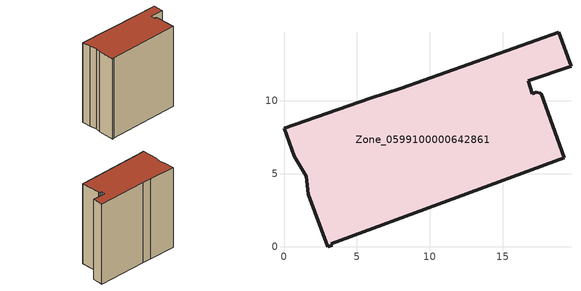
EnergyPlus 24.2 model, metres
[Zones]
Zone_0599100000642861
 floor ground (C_G): 19.23,6.12 3.23,0.22 3.3,0.12 3,0 1.67,3.59 1.51,4.83 0.71,6.2 0,8.12 5.9,10.19 8.03,10.88 18.83,14.71 19.68,12.39 16.76,11.38 17.02,10.49 17.31,10.6 17.59,10.53 17.63,10.48 z1.65
 wall outside (C_F): 0,8.12 0.71,6.2 1.51,4.83 1.67,3.59 3,0 3.3,0.12 3.23,0.22 19.23,6.12 17.63,10.48 17.59,10.53 17.31,10.6 17.02,10.49 16.76,11.38 19.68,12.39 18.83,14.71 8.03,10.88 5.9,10.19 0,8.12 z1.65:21.1
 roof outside (C_R): 3.23,0.22 19.23,6.12 17.63,10.48 17.59,10.53 17.31,10.6 17.02,10.49 16.76,11.38 19.68,12.39 18.83,14.71 8.03,10.88 5.9,10.19 0,8.12 0.71,6.2 1.51,4.83 1.67,3.59 3,0 3.3,0.12 z21.1
[BUILDING]
Pand.0599100000642861: North Axis=0; Terrain=City; Loads Convergence Tolerance Value=0.04; Temperature Convergence Tolerance Value=0.4; Solar Distribution=FullExterior; Maximum Number of Warmup Days=25; Minimum Number of Warmup Days=1
[Site:Location]
Rotterdam.The.Hague.AP_ZH_NLD Design_Conditions: Latitude=51.96; Longitude=4.45; Time Zone=1; Elevation=-4.5
[SITE:GROUNDTEMPERATURE:BUILDINGSURFACE]
18, 18, 18, 18, 18, 18, 18, 18, 18, 18, 18, 18
[MATERIAL] Thermal Absorptance=0.9; Solar Absorptance=0.7; Visible Absorptance=0.7
Name | Roughness | Thickness | Conductivity | Density | Specific Heat
G.TI.1946 | MediumSmooth | 0.15 | 1 | 540 | 1210
F.TI.1946 | Rough | 0.3 | 0.857143 | 1920 | 840
R.TI.1946 | MediumRough | 0.2 | 0.1 | 1500 | 1000
[CONSTRUCTION]
C_G: G.TI.1946
C_F: F.TI.1946
C_R: R.TI.1946
[ZONE]
Zone_0599100000642861: Type=1; Multiplier=1; Ceiling Height=Autocalculate; Volume=Autocalculate; Floor Area=autocalculate; Part of Total Floor Area=Yes
[ZONEINFILTRATION:DESIGNFLOWRATE]
Infil_Zone_0599100000642861: Zone or ZoneList or Space or SpaceList=Zone_0599100000642861; Schedule=AlwaysOn; Design Flow Rate Calculation Method=Flow/Area; Flow Rate per Floor Area=0.003; Constant Term Coefficient=1; Temperature Term Coefficient=0; Velocity Term Coefficient=0; Velocity Squared Term Coefficient=0
[HVACTEMPLATE:ZONE:IDEALLOADSAIRSYSTEM]
Zone_0599100000642861: Maximum Heating Supply Air Temperature=50; Minimum Cooling Supply Air Temperature=13; Maximum Heating Supply Air Humidity Ratio=0.0156; Minimum Cooling Supply Air Humidity Ratio=0.0077; Heating Limit=NoLimit; Cooling Limit=NoLimit; Dehumidification Control Type=ConstantSensibleHeatRatio; Cooling Sensible Heat Ratio=0.7; Dehumidification Setpoint=60; Humidification Control Type=None; Humidification Setpoint=30; Outdoor Air Method=None; Outdoor Air Flow Rate per Person=0.00944; Outdoor Air Flow Rate per Zone Floor Area=0; Outdoor Air Flow Rate per Zone=0; Demand Controlled Ventilation Type=None; Outdoor Air Economizer Type=NoEconomizer; Heat Recovery Type=None; Sensible Heat Recovery Effectiveness=0.7; Latent Heat Recovery Effectiveness=0.65
[ZONECONTROL:THERMOSTAT]
ThermostatControl_Zone_0599100000642861: Zone or ZoneList=Zone_0599100000642861; Control Type Schedule=DualSetpointControlType; Control 1=Thermostat_Zone_0599100000642861; Temperature Difference Between Cutout And Setpoint=0
[THERMOSTATSETPOINT:DUALSETPOINT]
Thermostat_Zone_0599100000642861: Heating Setpoint Temperature Schedule=HeatingSetpoint_Zone_0599100000642861; Cooling Setpoint Temperature Schedule=CoolingSetpoint_Zone_0599100000642861
[SCHEDULE:COMPACT]
HeatingSetpoint_Zone_0599100000642861: Through: 12/31, For: AllDays, Until: 24:00, 21
CoolingSetpoint_Zone_0599100000642861: Through: 12/31, For: AllDays, Until: 24:00, 24
DualSetpointControlType: Through: 12/31, For: AllDays, Until: 24:00, 4
AlwaysOn: Through: 12/31, For: AllDays, Until: 24:00, 1
